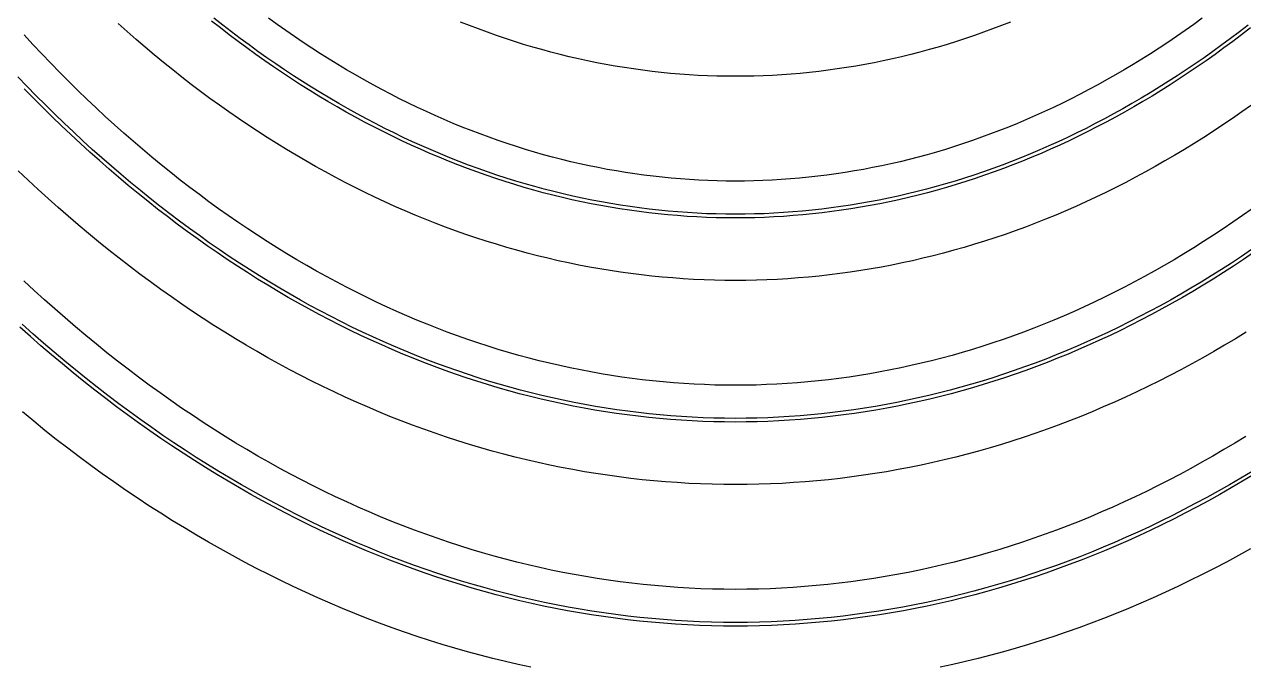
# Model space of a CAD drawing. Header units: metres. Extents: x 10 to 1210, y 10 to 2778.
# Drawn here: x 216.6 to 548.2, y 1228 to 1402.6 of the extents above; entities that cross this region are included whole.
import ezdxf

# ---------------------------------------------------------------- set-up
doc = ezdxf.new("R2010")
doc.units = ezdxf.units.M
for name, color, linetype in [('ACIKLIK', 5, 'Continuous'), ('CAM_SABLON', 4, 'Continuous'), ('DIS_KENAR_V91_Z3', 1, 'Continuous'), ('LAMBA_T4_Z4', 3, 'Continuous')]:
    doc.layers.add(name, color=color, linetype=linetype)

msp = doc.modelspace()

# ---------------------------------------------------------------- linework, layer by layer
at = {"layer": 'ACIKLIK'}
for points in [[(536.97, 1404.28), (534.64, 1402.6), (532.3, 1400.94), (529.95, 1399.32), (527.6, 1397.73), (525.24, 1396.17), (522.88, 1394.65), (520.51, 1393.16), (518.13, 1391.7), (515.74, 1390.27), (513.36, 1388.88), (510.96, 1387.52), (508.56, 1386.19), (506.16, 1384.89), (503.74, 1383.63), (501.33, 1382.4), (498.91, 1381.21), (496.49, 1380.04), (494.06, 1378.91), (491.63, 1377.81), (489.19, 1376.75), (486.75, 1375.71), (484.31, 1374.72), (481.86, 1373.75), (479.41, 1372.82), (476.96, 1371.92), (474.5, 1371.05), (472.04, 1370.21), (469.58, 1369.41), (467.11, 1368.64), (464.65, 1367.91), (462.18, 1367.2), (459.71, 1366.53), (457.23, 1365.9), (454.76, 1365.29), (452.28, 1364.72), (449.8, 1364.18), (447.32, 1363.67), (444.84, 1363.2), (442.36, 1362.76), (439.87, 1362.35), (437.39, 1361.98), (434.9, 1361.63), (432.41, 1361.32), (429.92, 1361.05), (427.44, 1360.8), (424.95, 1360.59), (422.46, 1360.41), (419.96, 1360.26), (417.47, 1360.15), (414.98, 1360.07), (412.49, 1360.02), (410, 1360), (407.51, 1360.02), (405.02, 1360.07), (402.53, 1360.15), (400.04, 1360.26), (397.54, 1360.41), (395.05, 1360.59), (392.56, 1360.8), (390.08, 1361.05), (387.59, 1361.32), (385.1, 1361.63), (382.61, 1361.98), (380.13, 1362.35), (377.64, 1362.76), (375.16, 1363.2), (372.68, 1363.67), (370.2, 1364.18), (367.72, 1364.72), (365.24, 1365.29), (362.77, 1365.9), (360.29, 1366.53), (357.82, 1367.2), (355.35, 1367.91), (352.89, 1368.64), (350.42, 1369.41), (347.96, 1370.21), (345.5, 1371.05), (343.04, 1371.92), (340.59, 1372.82), (338.14, 1373.75), (335.69, 1374.72), (333.25, 1375.71), (330.81, 1376.75), (328.37, 1377.81), (325.94, 1378.91), (323.51, 1380.04), (321.09, 1381.21), (318.67, 1382.4), (316.26, 1383.63), (313.84, 1384.89), (311.44, 1386.19), (309.04, 1387.52), (306.64, 1388.88), (304.26, 1390.27), (301.87, 1391.7), (299.49, 1393.16), (297.12, 1394.65), (294.76, 1396.17), (292.4, 1397.73), (290.05, 1399.32), (287.7, 1400.94), (285.36, 1402.6), (283.03, 1404.28)], [(550.56, 1352.5), (547.93, 1350.64), (545.3, 1348.82), (542.65, 1347.03), (540, 1345.28), (537.33, 1343.56), (534.66, 1341.88), (531.99, 1340.24), (529.3, 1338.63), (526.61, 1337.06), (523.92, 1335.53), (521.22, 1334.04), (518.51, 1332.58), (515.79, 1331.16), (513.07, 1329.77), (510.34, 1328.42), (507.61, 1327.11), (504.88, 1325.84), (502.13, 1324.6), (499.39, 1323.4), (496.64, 1322.23), (493.88, 1321.11), (491.12, 1320.02), (488.36, 1318.96), (485.59, 1317.95), (482.82, 1316.97), (480.05, 1316.03), (477.27, 1315.12), (474.49, 1314.26), (471.71, 1313.43), (468.92, 1312.63), (466.13, 1311.88), (463.34, 1311.16), (460.54, 1310.47), (457.75, 1309.83), (454.95, 1309.22), (452.15, 1308.65), (449.35, 1308.11), (446.54, 1307.62), (443.74, 1307.15), (440.93, 1306.73), (438.12, 1306.34), (435.32, 1305.99), (432.51, 1305.68), (429.69, 1305.4), (426.88, 1305.16), (424.07, 1304.96), (421.26, 1304.8), (418.44, 1304.67), (415.63, 1304.57), (412.81, 1304.52), (410, 1304.5), (407.19, 1304.52), (404.37, 1304.57), (401.56, 1304.67), (398.74, 1304.8), (395.93, 1304.96), (393.12, 1305.16), (390.31, 1305.4), (387.49, 1305.68), (384.68, 1305.99), (381.88, 1306.34), (379.07, 1306.73), (376.26, 1307.15), (373.46, 1307.62), (370.65, 1308.11), (367.85, 1308.65), (365.05, 1309.22), (362.25, 1309.83), (359.46, 1310.47), (356.66, 1311.16), (353.87, 1311.88), (351.08, 1312.63), (348.29, 1313.43), (345.51, 1314.26), (342.73, 1315.12), (339.95, 1316.03), (337.18, 1316.97), (334.41, 1317.95), (331.64, 1318.96), (328.88, 1320.02), (326.12, 1321.11), (323.36, 1322.23), (320.61, 1323.4), (317.87, 1324.6), (315.12, 1325.84), (312.39, 1327.11), (309.66, 1328.42), (306.93, 1329.77), (304.21, 1331.16), (301.49, 1332.58), (298.78, 1334.04), (296.08, 1335.53), (293.39, 1337.06), (290.7, 1338.63), (288.01, 1340.24), (285.34, 1341.88), (282.67, 1343.56), (280, 1345.28), (277.35, 1347.03), (274.7, 1348.82), (272.07, 1350.64), (269.44, 1352.5), (266.81, 1354.4), (264.2, 1356.33), (261.6, 1358.3), (259, 1360.3), (256.42, 1362.34), (253.84, 1364.42), (251.28, 1366.53), (248.72, 1368.68), (246.18, 1370.86), (243.64, 1373.08), (241.12, 1375.33), (238.61, 1377.62), (236.1, 1379.94), (233.61, 1382.29), (231.14, 1384.69), (228.67, 1387.11), (226.22, 1389.57), (223.78, 1392.06), (221.35, 1394.59), (218.93, 1397.15), (216.53, 1399.75)], [(548.82, 1290.61), (545.85, 1288.78), (542.87, 1287), (539.87, 1285.25), (536.88, 1283.55), (533.87, 1281.88), (530.86, 1280.26), (527.84, 1278.68), (524.81, 1277.14), (521.78, 1275.64), (518.74, 1274.18), (515.69, 1272.76), (512.64, 1271.38), (509.59, 1270.05), (506.53, 1268.75), (503.46, 1267.5), (500.39, 1266.28), (497.31, 1265.11), (494.23, 1263.98), (491.15, 1262.89), (488.06, 1261.84), (484.96, 1260.84), (481.87, 1259.87), (478.77, 1258.94), (475.66, 1258.06), (472.56, 1257.22), (469.45, 1256.42), (466.33, 1255.66), (463.22, 1254.94), (460.1, 1254.26), (456.98, 1253.62), (453.86, 1253.03), (450.73, 1252.47), (447.61, 1251.96), (444.48, 1251.49), (441.35, 1251.05), (438.22, 1250.66), (435.09, 1250.31), (431.95, 1250.01), (428.82, 1249.74), (425.68, 1249.51), (422.55, 1249.33), (419.41, 1249.19), (416.27, 1249.08), (413.14, 1249.02), (410, 1249), (406.86, 1249.02), (403.73, 1249.08), (400.59, 1249.19), (397.45, 1249.33), (394.32, 1249.51), (391.18, 1249.74), (388.05, 1250.01), (384.91, 1250.31), (381.78, 1250.66), (378.65, 1251.05), (375.52, 1251.49), (372.39, 1251.96), (369.27, 1252.47), (366.14, 1253.03), (363.02, 1253.62), (359.9, 1254.26), (356.78, 1254.94), (353.67, 1255.66), (350.55, 1256.42), (347.44, 1257.22), (344.34, 1258.06), (341.23, 1258.94), (338.13, 1259.87), (335.04, 1260.84), (331.94, 1261.84), (328.85, 1262.89), (325.77, 1263.98), (322.69, 1265.11), (319.61, 1266.28), (316.54, 1267.5), (313.47, 1268.75), (310.41, 1270.05), (307.36, 1271.38), (304.31, 1272.76), (301.26, 1274.18), (298.22, 1275.64), (295.19, 1277.14), (292.16, 1278.68), (289.14, 1280.26), (286.13, 1281.88), (283.12, 1283.55), (280.13, 1285.25), (277.13, 1287), (274.15, 1288.78), (271.18, 1290.61), (268.21, 1292.47), (265.25, 1294.38), (262.3, 1296.33), (259.36, 1298.31), (256.43, 1300.34), (253.51, 1302.41), (250.59, 1304.51), (247.69, 1306.66), (244.8, 1308.85), (241.92, 1311.07), (239.05, 1313.34), (236.19, 1315.65), (233.34, 1317.99), (230.5, 1320.37), (227.68, 1322.8), (224.86, 1325.26), (222.06, 1327.76), (219.27, 1330.29), (216.5, 1332.87)]]:
    msp.add_lwpolyline(points, dxfattribs=at)
at = {"layer": 'CAM_SABLON'}
for points in [[(549.45, 1402.44), (547.07, 1400.6), (544.68, 1398.79), (542.28, 1397.02), (539.87, 1395.28), (537.46, 1393.57), (535.03, 1391.89), (532.6, 1390.25), (530.16, 1388.64), (527.71, 1387.06), (525.26, 1385.51), (522.79, 1384), (520.32, 1382.52), (517.85, 1381.08), (515.36, 1379.67), (512.87, 1378.29), (510.38, 1376.95), (507.87, 1375.64), (505.37, 1374.36), (502.85, 1373.11), (500.33, 1371.91), (497.81, 1370.73), (495.28, 1369.59), (492.75, 1368.48), (490.21, 1367.41), (487.66, 1366.36), (485.11, 1365.36), (482.56, 1364.39), (480, 1363.45), (477.44, 1362.54), (474.88, 1361.67), (472.31, 1360.84), (469.74, 1360.03), (467.17, 1359.27), (464.59, 1358.53), (462.01, 1357.83), (459.42, 1357.17), (456.84, 1356.53), (454.25, 1355.94), (451.66, 1355.37), (449.06, 1354.84), (446.47, 1354.35), (443.87, 1353.89), (441.27, 1353.46), (438.67, 1353.07), (436.07, 1352.71), (433.47, 1352.38), (430.86, 1352.09), (428.26, 1351.84), (425.65, 1351.62), (423.04, 1351.43), (420.44, 1351.27), (417.83, 1351.15), (415.22, 1351.07), (412.61, 1351.02), (410, 1351), (407.39, 1351.02), (404.78, 1351.07), (402.17, 1351.15), (399.56, 1351.27), (396.96, 1351.43), (394.35, 1351.62), (391.74, 1351.84), (389.14, 1352.09), (386.53, 1352.38), (383.93, 1352.71), (381.33, 1353.07), (378.73, 1353.46), (376.13, 1353.89), (373.53, 1354.35), (370.94, 1354.84), (368.34, 1355.37), (365.75, 1355.94), (363.16, 1356.53), (360.58, 1357.17), (357.99, 1357.83), (355.41, 1358.53), (352.83, 1359.27), (350.26, 1360.03), (347.69, 1360.84), (345.12, 1361.67), (342.56, 1362.54), (340, 1363.45), (337.44, 1364.39), (334.89, 1365.36), (332.34, 1366.36), (329.79, 1367.41), (327.25, 1368.48), (324.72, 1369.59), (322.19, 1370.73), (319.67, 1371.91), (317.15, 1373.11), (314.63, 1374.36), (312.13, 1375.64), (309.62, 1376.95), (307.13, 1378.29), (304.64, 1379.67), (302.15, 1381.08), (299.68, 1382.52), (297.21, 1384), (294.74, 1385.51), (292.29, 1387.06), (289.84, 1388.64), (287.4, 1390.25), (284.97, 1391.89), (282.54, 1393.57), (280.13, 1395.28), (277.72, 1397.02), (275.32, 1398.79), (272.93, 1400.6), (270.55, 1402.44), (268.18, 1404.31)], [(550.38, 1341.39), (547.65, 1339.54), (544.91, 1337.74), (542.17, 1335.97), (539.41, 1334.24), (536.65, 1332.54), (533.88, 1330.89), (531.11, 1329.27), (528.32, 1327.68), (525.53, 1326.14), (522.73, 1324.63), (519.92, 1323.16), (517.11, 1321.73), (514.29, 1320.33), (511.46, 1318.97), (508.63, 1317.65), (505.79, 1316.37), (502.94, 1315.13), (500.09, 1313.92), (497.24, 1312.76), (494.38, 1311.63), (491.51, 1310.53), (488.64, 1309.48), (485.77, 1308.47), (482.89, 1307.49), (480, 1306.55), (477.12, 1305.65), (474.23, 1304.79), (471.33, 1303.96), (468.43, 1303.17), (465.53, 1302.43), (462.63, 1301.72), (459.72, 1301.05), (456.81, 1300.41), (453.89, 1299.82), (450.98, 1299.26), (448.06, 1298.74), (445.14, 1298.26), (442.22, 1297.82), (439.3, 1297.42), (436.37, 1297.06), (433.44, 1296.73), (430.52, 1296.44), (427.59, 1296.19), (424.66, 1295.98), (421.73, 1295.81), (418.8, 1295.67), (415.86, 1295.58), (412.93, 1295.52), (410, 1295.5), (407.07, 1295.52), (404.14, 1295.58), (401.2, 1295.67), (398.27, 1295.81), (395.34, 1295.98), (392.41, 1296.19), (389.48, 1296.44), (386.56, 1296.73), (383.63, 1297.06), (380.7, 1297.42), (377.78, 1297.82), (374.86, 1298.26), (371.94, 1298.74), (369.02, 1299.26), (366.11, 1299.82), (363.19, 1300.41), (360.28, 1301.05), (357.37, 1301.72), (354.47, 1302.43), (351.57, 1303.17), (348.67, 1303.96), (345.77, 1304.79), (342.88, 1305.65), (340, 1306.55), (337.11, 1307.49), (334.23, 1308.47), (331.36, 1309.48), (328.49, 1310.53), (325.62, 1311.63), (322.76, 1312.76), (319.91, 1313.92), (317.06, 1315.13), (314.21, 1316.37), (311.37, 1317.65), (308.54, 1318.97), (305.71, 1320.33), (302.89, 1321.73), (300.08, 1323.16), (297.27, 1324.63), (294.47, 1326.14), (291.68, 1327.68), (288.89, 1329.27), (286.12, 1330.89), (283.35, 1332.54), (280.59, 1334.24), (277.83, 1335.97), (275.09, 1337.74), (272.35, 1339.54), (269.62, 1341.39), (266.91, 1343.27), (264.2, 1345.18), (261.5, 1347.13), (258.81, 1349.12), (256.13, 1351.15), (253.46, 1353.21), (250.81, 1355.31), (248.16, 1357.44), (245.52, 1359.61), (242.9, 1361.82), (240.28, 1364.06), (237.68, 1366.33), (235.09, 1368.64), (232.51, 1370.99), (229.95, 1373.37), (227.4, 1375.79), (224.86, 1378.24), (222.33, 1380.72), (219.82, 1383.24), (217.31, 1385.8), (214.83, 1388.38)], [(550.51, 1281.08), (547.44, 1279.25), (544.37, 1277.45), (541.28, 1275.7), (538.18, 1273.98), (535.08, 1272.31), (531.97, 1270.68), (528.85, 1269.09), (525.72, 1267.55), (522.59, 1266.04), (519.45, 1264.58), (516.3, 1263.16), (513.14, 1261.78), (509.98, 1260.44), (506.81, 1259.15), (503.64, 1257.89), (500.46, 1256.68), (497.28, 1255.51), (494.09, 1254.39), (490.9, 1253.3), (487.7, 1252.26), (484.49, 1251.26), (481.29, 1250.3), (478.07, 1249.39), (474.86, 1248.52), (471.64, 1247.69), (468.41, 1246.9), (465.19, 1246.15), (461.96, 1245.45), (458.72, 1244.79), (455.49, 1244.17), (452.25, 1243.6), (449.01, 1243.07), (445.77, 1242.58), (442.52, 1242.13), (439.27, 1241.73), (436.02, 1241.36), (432.77, 1241.04), (429.52, 1240.77), (426.27, 1240.53), (423.02, 1240.34), (419.76, 1240.19), (416.51, 1240.09), (413.26, 1240.02), (410, 1240), (406.74, 1240.02), (403.49, 1240.09), (400.24, 1240.19), (396.98, 1240.34), (393.73, 1240.53), (390.48, 1240.77), (387.23, 1241.04), (383.98, 1241.36), (380.73, 1241.73), (377.48, 1242.13), (374.23, 1242.58), (370.99, 1243.07), (367.75, 1243.6), (364.51, 1244.17), (361.28, 1244.79), (358.04, 1245.45), (354.81, 1246.15), (351.59, 1246.9), (348.36, 1247.69), (345.14, 1248.52), (341.93, 1249.39), (338.71, 1250.3), (335.51, 1251.26), (332.3, 1252.26), (329.1, 1253.3), (325.91, 1254.39), (322.72, 1255.51), (319.54, 1256.68), (316.36, 1257.89), (313.19, 1259.15), (310.02, 1260.44), (306.86, 1261.78), (303.7, 1263.16), (300.55, 1264.58), (297.41, 1266.04), (294.28, 1267.55), (291.15, 1269.09), (288.03, 1270.68), (284.92, 1272.31), (281.82, 1273.98), (278.72, 1275.7), (275.63, 1277.45), (272.56, 1279.25), (269.49, 1281.08), (266.43, 1282.96), (263.38, 1284.88), (260.33, 1286.84), (257.3, 1288.84), (254.28, 1290.88), (251.27, 1292.97), (248.27, 1295.09), (245.28, 1297.25), (242.3, 1299.45), (239.33, 1301.7), (236.38, 1303.98), (233.43, 1306.3), (230.5, 1308.67), (227.58, 1311.07), (224.68, 1313.51), (221.78, 1315.99), (218.9, 1318.51), (216.04, 1321.07)]]:
    msp.add_lwpolyline(points, dxfattribs=at)
at = {"layer": 'DIS_KENAR_V91_Z3'}
for points in [[(550.35, 1380.64), (547.77, 1378.82), (545.19, 1377.03), (542.6, 1375.28), (539.99, 1373.56), (537.38, 1371.87), (534.75, 1370.22), (532.12, 1368.61), (529.48, 1367.03), (526.83, 1365.48), (524.17, 1363.97), (521.5, 1362.49), (518.82, 1361.05), (516.14, 1359.64), (513.44, 1358.27), (510.74, 1356.93), (508.03, 1355.63), (505.31, 1354.37), (502.59, 1353.14), (499.86, 1351.94), (497.12, 1350.79), (494.37, 1349.66), (491.62, 1348.58), (488.87, 1347.53), (486.1, 1346.51), (483.33, 1345.53), (480.56, 1344.59), (477.78, 1343.69), (474.99, 1342.82), (472.2, 1341.98), (469.41, 1341.19), (466.61, 1340.43), (463.81, 1339.71), (461, 1339.02), (458.19, 1338.37), (455.37, 1337.76), (452.55, 1337.18), (449.73, 1336.65), (446.9, 1336.14), (444.08, 1335.68), (441.25, 1335.25), (438.41, 1334.86), (435.58, 1334.51), (432.74, 1334.19), (429.9, 1333.91), (427.06, 1333.67), (424.22, 1333.47), (421.38, 1333.3), (418.53, 1333.17), (415.69, 1333.08), (412.84, 1333.02), (410, 1333), (407.16, 1333.02), (404.31, 1333.08), (401.47, 1333.17), (398.62, 1333.3), (395.78, 1333.47), (392.94, 1333.67), (390.1, 1333.91), (387.26, 1334.19), (384.42, 1334.51), (381.59, 1334.86), (378.75, 1335.25), (375.92, 1335.68), (373.1, 1336.14), (370.27, 1336.65), (367.45, 1337.18), (364.63, 1337.76), (361.81, 1338.37), (359, 1339.02), (356.19, 1339.71), (353.39, 1340.43), (350.59, 1341.19), (347.8, 1341.98), (345.01, 1342.82), (342.22, 1343.69), (339.44, 1344.59), (336.67, 1345.53), (333.9, 1346.51), (331.13, 1347.53), (328.38, 1348.58), (325.63, 1349.66), (322.88, 1350.79), (320.14, 1351.94), (317.41, 1353.14), (314.69, 1354.37), (311.97, 1355.63), (309.26, 1356.93), (306.56, 1358.27), (303.86, 1359.64), (301.18, 1361.05), (298.5, 1362.49), (295.83, 1363.97), (293.17, 1365.48), (290.52, 1367.03), (287.88, 1368.61), (285.25, 1370.22), (282.62, 1371.87), (280.01, 1373.56), (277.4, 1375.28), (274.81, 1377.03), (272.23, 1378.82), (269.65, 1380.64), (267.09, 1382.49), (264.54, 1384.38), (262, 1386.3), (259.47, 1388.25), (256.95, 1390.24), (254.45, 1392.26), (251.95, 1394.31), (249.47, 1396.4), (247, 1398.51), (244.54, 1400.66), (242.1, 1402.85)], [(484.8, 1403.27), (482.36, 1402.31), (479.92, 1401.38), (477.47, 1400.48), (475.01, 1399.61), (472.55, 1398.78), (470.09, 1397.97), (467.62, 1397.2), (465.14, 1396.47), (462.67, 1395.76), (460.18, 1395.09), (457.7, 1394.45), (455.21, 1393.84), (452.72, 1393.26), (450.22, 1392.72), (447.72, 1392.21), (445.22, 1391.73), (442.72, 1391.29), (440.21, 1390.88), (437.7, 1390.5), (435.19, 1390.15), (432.67, 1389.84), (430.16, 1389.56), (427.64, 1389.31), (425.13, 1389.09), (422.61, 1388.91), (420.09, 1388.76), (417.57, 1388.65), (415.04, 1388.57), (412.52, 1388.52), (410, 1388.5), (407.48, 1388.52), (404.96, 1388.57), (402.43, 1388.65), (399.91, 1388.76), (397.39, 1388.91), (394.87, 1389.09), (392.36, 1389.31), (389.84, 1389.56), (387.33, 1389.84), (384.81, 1390.15), (382.3, 1390.5), (379.79, 1390.88), (377.28, 1391.29), (374.78, 1391.73), (372.28, 1392.21), (369.78, 1392.72), (367.28, 1393.26), (364.79, 1393.84), (362.3, 1394.45), (359.82, 1395.09), (357.33, 1395.76), (354.86, 1396.47), (352.38, 1397.2), (349.91, 1397.97), (347.45, 1398.78), (344.99, 1399.61), (342.53, 1400.48), (340.08, 1401.38), (337.64, 1402.31), (335.2, 1403.27)], [(548.91, 1318.95), (545.98, 1317.15), (543.04, 1315.39), (540.09, 1313.67), (537.13, 1311.98), (534.15, 1310.34), (531.17, 1308.73), (528.18, 1307.17), (525.18, 1305.64), (522.17, 1304.15), (519.16, 1302.7), (516.13, 1301.29), (513.1, 1299.92), (510.06, 1298.59), (507.01, 1297.3), (503.95, 1296.05), (500.89, 1294.84), (497.82, 1293.67), (494.74, 1292.54), (491.66, 1291.46), (488.57, 1290.41), (485.47, 1289.4), (482.37, 1288.43), (479.26, 1287.5), (476.15, 1286.62), (473.03, 1285.77), (469.91, 1284.97), (466.79, 1284.2), (463.65, 1283.48), (460.52, 1282.8), (457.38, 1282.16), (454.24, 1281.56), (451.09, 1281), (447.94, 1280.48), (444.79, 1280.01), (441.64, 1279.57), (438.48, 1279.18), (435.32, 1278.83), (432.16, 1278.52), (429, 1278.25), (425.83, 1278.02), (422.67, 1277.83), (419.5, 1277.69), (416.34, 1277.58), (413.17, 1277.52), (410, 1277.5), (406.83, 1277.52), (403.66, 1277.58), (400.5, 1277.69), (397.33, 1277.83), (394.17, 1278.02), (391, 1278.25), (387.84, 1278.52), (384.68, 1278.83), (381.52, 1279.18), (378.36, 1279.57), (375.21, 1280.01), (372.06, 1280.48), (368.91, 1281), (365.76, 1281.56), (362.62, 1282.16), (359.48, 1282.8), (356.35, 1283.48), (353.21, 1284.2), (350.09, 1284.97), (346.97, 1285.77), (343.85, 1286.62), (340.74, 1287.5), (337.63, 1288.43), (334.53, 1289.4), (331.43, 1290.41), (328.34, 1291.46), (325.26, 1292.54), (322.18, 1293.67), (319.11, 1294.84), (316.05, 1296.05), (312.99, 1297.3), (309.94, 1298.59), (306.9, 1299.92), (303.87, 1301.29), (300.84, 1302.7), (297.83, 1304.15), (294.82, 1305.64), (291.82, 1307.17), (288.83, 1308.73), (285.85, 1310.34), (282.87, 1311.98), (279.91, 1313.67), (276.96, 1315.39), (274.02, 1317.15), (271.09, 1318.95), (268.16, 1320.79), (265.25, 1322.66), (262.35, 1324.57), (259.47, 1326.53), (256.59, 1328.52), (253.72, 1330.54), (250.87, 1332.61), (248.03, 1334.71), (245.2, 1336.85), (242.39, 1339.02), (239.58, 1341.24), (236.79, 1343.48), (234.01, 1345.77), (231.25, 1348.09), (228.5, 1350.45), (225.76, 1352.84), (223.04, 1355.27), (220.33, 1357.74), (217.64, 1360.24), (214.96, 1362.77)], [(354.33, 1227.84), (350.88, 1228.59), (347.43, 1229.39), (343.98, 1230.23), (340.54, 1231.12), (337.11, 1232.05), (333.68, 1233.02), (330.25, 1234.05), (326.84, 1235.11), (323.42, 1236.22), (320.02, 1237.38), (316.62, 1238.58), (313.23, 1239.82), (309.85, 1241.11), (306.47, 1242.44), (303.1, 1243.82), (299.75, 1245.24), (296.39, 1246.71), (293.05, 1248.22), (289.72, 1249.77), (286.39, 1251.37), (283.08, 1253.01), (279.77, 1254.69), (276.48, 1256.42), (273.19, 1258.18), (269.92, 1260), (266.65, 1261.85), (263.4, 1263.75), (260.16, 1265.69), (256.93, 1267.67), (253.71, 1269.7), (250.5, 1271.76), (247.31, 1273.87), (244.12, 1276.02), (240.95, 1278.22), (237.8, 1280.45), (234.65, 1282.72), (231.52, 1285.04), (228.4, 1287.4), (225.3, 1289.79), (222.21, 1292.23), (219.14, 1294.71), (216.08, 1297.23)], [(550.08, 1260), (546.81, 1258.18), (543.52, 1256.42), (540.23, 1254.69), (536.92, 1253.01), (533.61, 1251.37), (530.28, 1249.77), (526.95, 1248.22), (523.61, 1246.71), (520.25, 1245.24), (516.9, 1243.82), (513.53, 1242.44), (510.15, 1241.11), (506.77, 1239.82), (503.38, 1238.58), (499.98, 1237.38), (496.58, 1236.22), (493.16, 1235.11), (489.75, 1234.05), (486.32, 1233.02), (482.89, 1232.05), (479.46, 1231.12), (476.02, 1230.23), (472.57, 1229.39), (469.12, 1228.59), (465.67, 1227.84)]]:
    msp.add_lwpolyline(points, dxfattribs=at)
at = {"layer": 'LAMBA_T4_Z4'}
for points in [[(550.07, 1401.65), (547.68, 1399.81), (545.28, 1397.99), (542.87, 1396.21), (540.45, 1394.46), (538.03, 1392.75), (535.6, 1391.06), (533.15, 1389.41), (530.71, 1387.8), (528.25, 1386.21), (525.78, 1384.66), (523.31, 1383.15), (520.83, 1381.66), (518.34, 1380.21), (515.85, 1378.8), (513.35, 1377.41), (510.85, 1376.06), (508.33, 1374.75), (505.82, 1373.46), (503.29, 1372.22), (500.76, 1371), (498.23, 1369.82), (495.69, 1368.67), (493.14, 1367.56), (490.59, 1366.48), (488.04, 1365.44), (485.48, 1364.43), (482.91, 1363.45), (480.34, 1362.51), (477.77, 1361.6), (475.19, 1360.72), (472.62, 1359.88), (470.03, 1359.08), (467.45, 1358.31), (464.86, 1357.57), (462.26, 1356.86), (459.67, 1356.2), (457.07, 1355.56), (454.47, 1354.96), (451.86, 1354.39), (449.26, 1353.86), (446.65, 1353.36), (444.04, 1352.9), (441.43, 1352.47), (438.82, 1352.08), (436.2, 1351.72), (433.58, 1351.39), (430.97, 1351.1), (428.35, 1350.84), (425.73, 1350.62), (423.11, 1350.43), (420.49, 1350.28), (417.87, 1350.16), (415.24, 1350.07), (412.62, 1350.02), (410, 1350), (407.38, 1350.02), (404.76, 1350.07), (402.13, 1350.16), (399.51, 1350.28), (396.89, 1350.43), (394.27, 1350.62), (391.65, 1350.84), (389.03, 1351.1), (386.42, 1351.39), (383.8, 1351.72), (381.18, 1352.08), (378.57, 1352.47), (375.96, 1352.9), (373.35, 1353.36), (370.74, 1353.86), (368.14, 1354.39), (365.53, 1354.96), (362.93, 1355.56), (360.33, 1356.2), (357.74, 1356.86), (355.14, 1357.57), (352.55, 1358.31), (349.97, 1359.08), (347.38, 1359.88), (344.81, 1360.72), (342.23, 1361.6), (339.66, 1362.51), (337.09, 1363.45), (334.52, 1364.43), (331.96, 1365.44), (329.41, 1366.48), (326.86, 1367.56), (324.31, 1368.67), (321.77, 1369.82), (319.24, 1371), (316.71, 1372.22), (314.18, 1373.46), (311.67, 1374.75), (309.15, 1376.06), (306.65, 1377.41), (304.15, 1378.8), (301.66, 1380.21), (299.17, 1381.66), (296.69, 1383.15), (294.22, 1384.66), (291.75, 1386.21), (289.29, 1387.8), (286.85, 1389.41), (284.4, 1391.06), (281.97, 1392.75), (279.55, 1394.46), (277.13, 1396.21), (274.72, 1397.99), (272.32, 1399.81), (269.93, 1401.65), (267.55, 1403.53)], [(550.94, 1340.56), (548.2, 1338.71), (545.46, 1336.9), (542.7, 1335.13), (539.94, 1333.39), (537.17, 1331.69), (534.39, 1330.02), (531.6, 1328.4), (528.81, 1326.81), (526.01, 1325.26), (523.2, 1323.75), (520.38, 1322.27), (517.56, 1320.83), (514.73, 1319.43), (511.89, 1318.07), (509.04, 1316.75), (506.19, 1315.46), (503.34, 1314.21), (500.48, 1313), (497.61, 1311.83), (494.74, 1310.69), (491.86, 1309.6), (488.98, 1308.54), (486.09, 1307.52), (483.2, 1306.54), (480.31, 1305.6), (477.41, 1304.69), (474.51, 1303.83), (471.6, 1303), (468.69, 1302.21), (465.77, 1301.46), (462.86, 1300.74), (459.94, 1300.07), (457.01, 1299.43), (454.09, 1298.84), (451.16, 1298.28), (448.23, 1297.76), (445.3, 1297.28), (442.36, 1296.83), (439.43, 1296.43), (436.49, 1296.06), (433.55, 1295.73), (430.61, 1295.45), (427.67, 1295.19), (424.72, 1294.98), (421.78, 1294.81), (418.84, 1294.67), (415.89, 1294.58), (412.95, 1294.52), (410, 1294.5), (407.05, 1294.52), (404.11, 1294.58), (401.16, 1294.67), (398.22, 1294.81), (395.28, 1294.98), (392.33, 1295.19), (389.39, 1295.45), (386.45, 1295.73), (383.51, 1296.06), (380.57, 1296.43), (377.64, 1296.83), (374.7, 1297.28), (371.77, 1297.76), (368.84, 1298.28), (365.91, 1298.84), (362.99, 1299.43), (360.06, 1300.07), (357.14, 1300.74), (354.23, 1301.46), (351.31, 1302.21), (348.4, 1303), (345.49, 1303.83), (342.59, 1304.69), (339.69, 1305.6), (336.8, 1306.54), (333.91, 1307.52), (331.02, 1308.54), (328.14, 1309.6), (325.26, 1310.69), (322.39, 1311.83), (319.52, 1313), (316.66, 1314.21), (313.81, 1315.46), (310.96, 1316.75), (308.11, 1318.07), (305.27, 1319.43), (302.44, 1320.83), (299.62, 1322.27), (296.8, 1323.75), (293.99, 1325.26), (291.19, 1326.81), (288.4, 1328.4), (285.61, 1330.02), (282.83, 1331.69), (280.06, 1333.39), (277.3, 1335.13), (274.54, 1336.9), (271.8, 1338.71), (269.06, 1340.56), (266.33, 1342.45), (263.62, 1344.37), (260.91, 1346.33), (258.21, 1348.32), (255.52, 1350.35), (252.85, 1352.42), (250.18, 1354.53), (247.53, 1356.67), (244.88, 1358.84), (242.25, 1361.05), (239.63, 1363.3), (237.02, 1365.58), (234.42, 1367.9), (231.84, 1370.25), (229.27, 1372.64), (226.71, 1375.06), (224.16, 1377.52), (221.62, 1380.01), (219.1, 1382.54), (216.6, 1385.1)], [(551.03, 1280.23), (547.95, 1278.39), (544.86, 1276.58), (541.77, 1274.82), (538.66, 1273.11), (535.55, 1271.43), (532.43, 1269.79), (529.3, 1268.2), (526.16, 1266.65), (523.01, 1265.14), (519.86, 1263.67), (516.7, 1262.24), (513.54, 1260.86), (510.37, 1259.52), (507.19, 1258.22), (504, 1256.96), (500.81, 1255.75), (497.62, 1254.57), (494.42, 1253.44), (491.21, 1252.35), (488, 1251.31), (484.79, 1250.31), (481.57, 1249.34), (478.34, 1248.43), (475.11, 1247.55), (471.88, 1246.72), (468.64, 1245.93), (465.41, 1245.18), (462.16, 1244.47), (458.92, 1243.81), (455.67, 1243.19), (452.42, 1242.61), (449.16, 1242.08), (445.91, 1241.59), (442.65, 1241.14), (439.39, 1240.73), (436.13, 1240.37), (432.87, 1240.05), (429.6, 1239.77), (426.34, 1239.54), (423.07, 1239.34), (419.8, 1239.19), (416.54, 1239.09), (413.27, 1239.02), (410, 1239), (406.73, 1239.02), (403.46, 1239.09), (400.2, 1239.19), (396.93, 1239.34), (393.66, 1239.54), (390.4, 1239.77), (387.13, 1240.05), (383.87, 1240.37), (380.61, 1240.73), (377.35, 1241.14), (374.09, 1241.59), (370.84, 1242.08), (367.58, 1242.61), (364.33, 1243.19), (361.08, 1243.81), (357.84, 1244.47), (354.59, 1245.18), (351.36, 1245.93), (348.12, 1246.72), (344.89, 1247.55), (341.66, 1248.43), (338.43, 1249.34), (335.21, 1250.31), (332, 1251.31), (328.79, 1252.35), (325.58, 1253.44), (322.38, 1254.57), (319.19, 1255.75), (316, 1256.96), (312.81, 1258.22), (309.63, 1259.52), (306.46, 1260.86), (303.3, 1262.24), (300.14, 1263.67), (296.99, 1265.14), (293.84, 1266.65), (290.7, 1268.2), (287.57, 1269.79), (284.45, 1271.43), (281.34, 1273.11), (278.23, 1274.82), (275.14, 1276.58), (272.05, 1278.39), (268.97, 1280.23), (265.9, 1282.11), (262.84, 1284.04), (259.79, 1286), (256.75, 1288.01), (253.72, 1290.06), (250.7, 1292.15), (247.69, 1294.27), (244.69, 1296.44), (241.7, 1298.65), (238.73, 1300.9), (235.76, 1303.19), (232.81, 1305.52), (229.87, 1307.89), (226.94, 1310.3), (224.03, 1312.75), (221.13, 1315.24), (218.24, 1317.76), (215.37, 1320.33)]]:
    msp.add_lwpolyline(points, dxfattribs=at)

doc.saveas('drawing.dxf')
